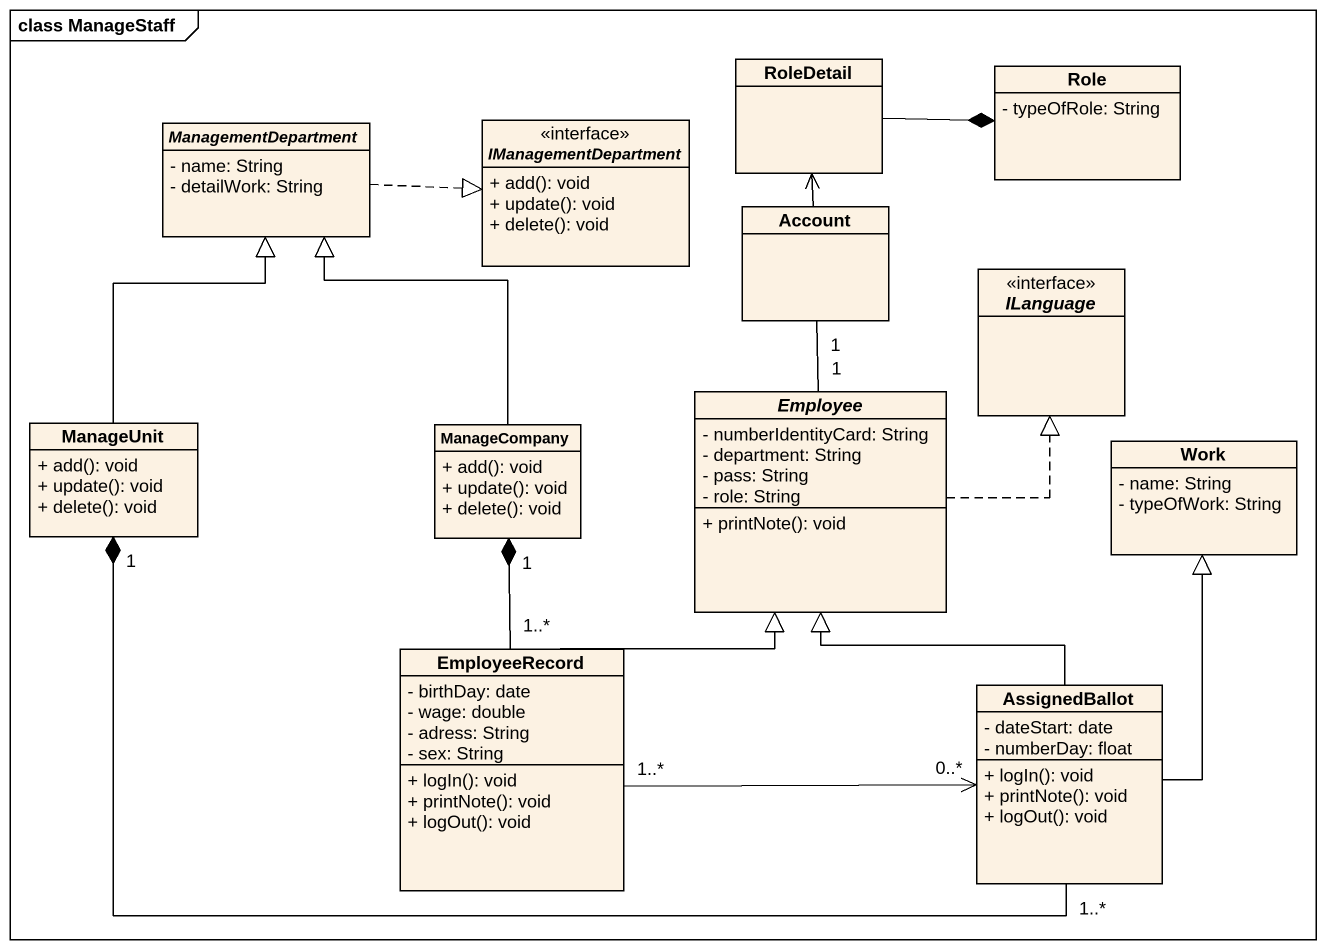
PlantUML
@startuml
mainframe class ManageStaff
hide circle
hide empty members
skinparam classAttributeIconSize 0
class RoleDetail
class Role {
  - typeOfRole: String
}
abstract class ManagementDepartment {
  - name: String
  - detailWork: String
}
interface IManagementDepartment {
  + add(): void
  + update(): void
  + delete(): void
}
class Account
interface ILanguage
class ManageUnit {
  + add(): void
  + update(): void
  + delete(): void
}
class ManageCompany {
  + add(): void
  + update(): void
  + delete(): void
}
abstract class Employee {
  - numberIdentityCard: String
  - department: String
  - pass: String
  - role: String
  + printNote(): void
}
class Work {
  - name: String
  - typeOfWork: String
}
class EmployeeRecord {
  - birthDay: date
  - wage: double
  - adress: String
  - sex: String
  + logIn(): void
  + printNote(): void
  + logOut(): void
}
class AssignedBallot {
  - dateStart: date
  - numberDay: float
  + logIn(): void
  + printNote(): void
  + logOut(): void
}
RoleDetail -right-* Role
ManagementDepartment .right.|> IManagementDepartment
Account -up-> RoleDetail
ManageUnit -up-|> ManagementDepartment
ManageCompany -up-|> ManagementDepartment
Employee "1" -up- "1" Account
Employee .up.|> ILanguage
EmployeeRecord "1..*" -up-* "1" ManageCompany
EmployeeRecord -up-|> Employee
EmployeeRecord "1..*" -right-> "0..*" AssignedBallot
AssignedBallot "1..*" -left-* "1" ManageUnit
AssignedBallot -up-|> Employee
AssignedBallot -up-|> Work
@enduml
